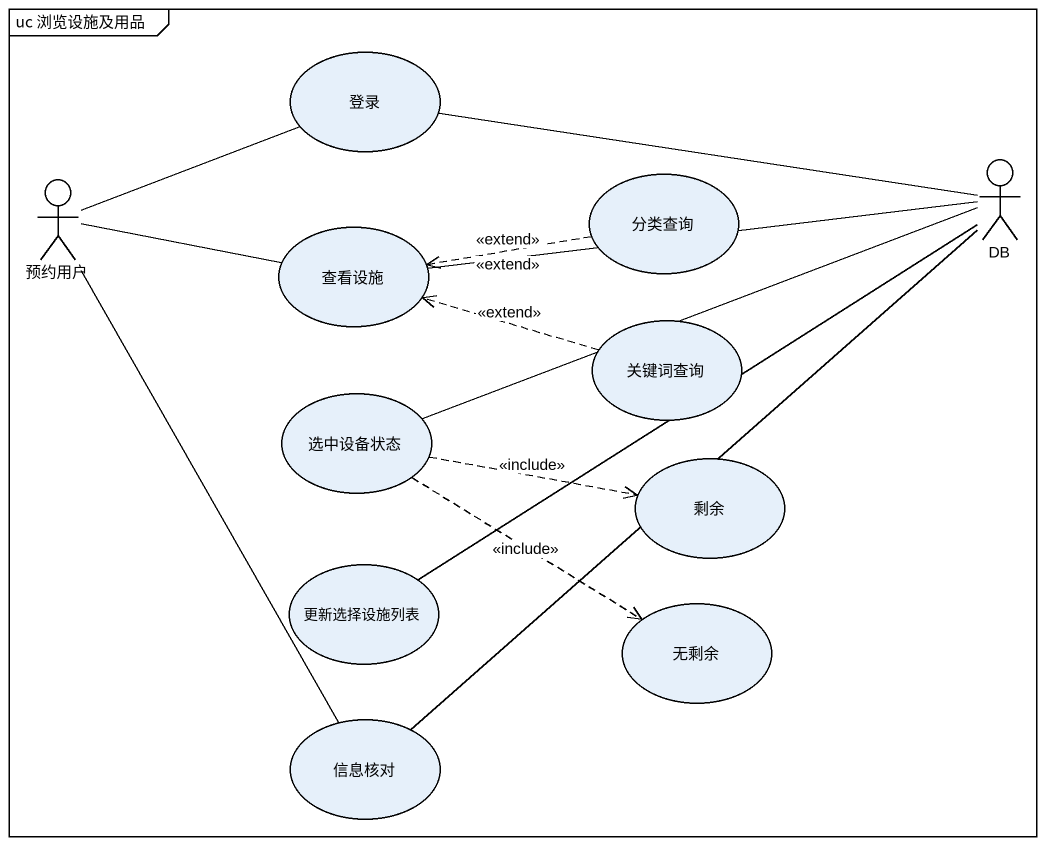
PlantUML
@startuml
mainframe uc 浏览设施及用品
usecase 登录
actor 预约用户
usecase 分类查询
actor DB
usecase 查看设施
usecase 关键词查询
usecase 选中设备状态
usecase 剩余
usecase 更新选择设施列表
usecase 无剩余
usecase 信息核对
预约用户 -right- 登录
预约用户 -right- 查看设施
预约用户 -- 信息核对
分类查询 .left.> 查看设施 : <<extend>>
分类查询 .left.> 查看设施 : <<extend>>
DB -left- 登录
DB -left- 选中设备状态
DB -- 更新选择设施列表
DB -- 信息核对
查看设施 -right- DB
关键词查询 .left.> 查看设施 : <<extend>>
选中设备状态 .right.> 剩余 : <<include>>
选中设备状态 ..> 无剩余 : <<include>>
@enduml
